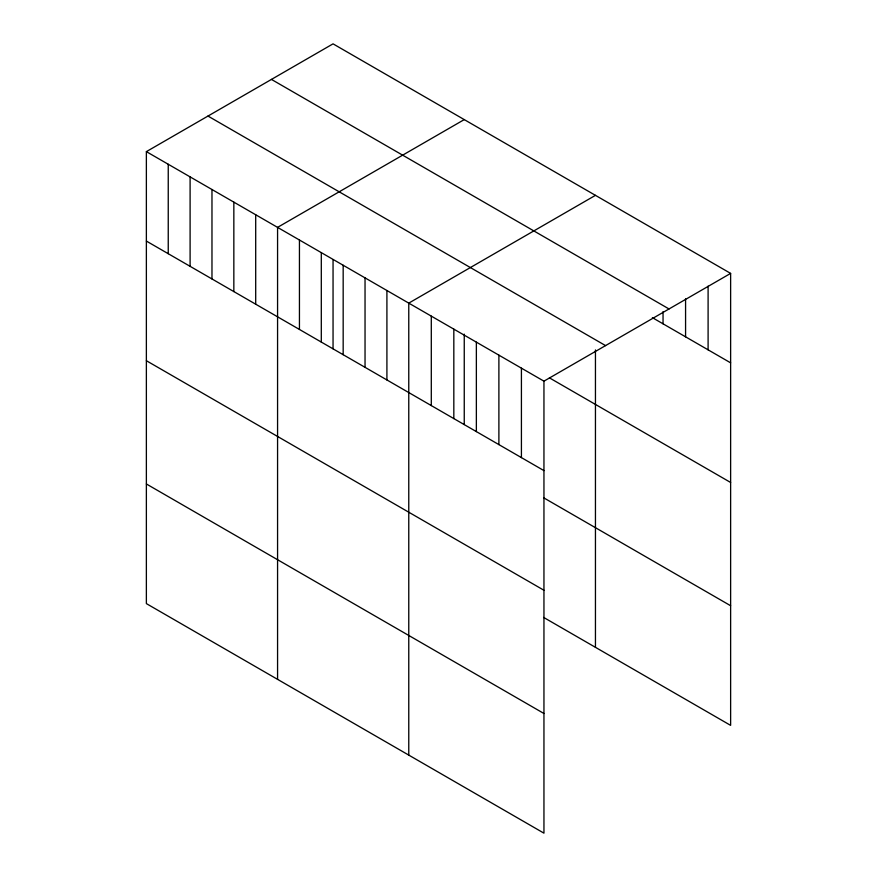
<?xml version="1.0" encoding="UTF-8"?>
<svg xmlns="http://www.w3.org/2000/svg" width="877" height="877" viewBox="0 0 877 877"><rect width="100%" height="100%" fill="white"/><g stroke="black" fill="none" stroke-linecap="round" stroke-linejoin="round"><path stroke-width="1.32" d="M146.371 151.633L543.948 381.166L543.948 833.15L146.371 603.606L146.371 151.633L333.052 43.85L730.629 273.394L730.629 725.367L543.663 617.43M464.251 119.601L277.57 227.373L277.57 679.357M595.45 195.341L408.77 303.124L408.77 755.108M543.948 381.166L730.629 273.394M271.442 79.412L669.019 308.956M652.367 317.649L730.629 362.837M207.981 116.06L605.558 345.604M549.419 377.855L730.629 482.471M146.371 241.076L543.948 470.62M543.663 497.796L730.629 605.733M146.371 360.71L543.948 590.254M146.371 483.972L543.948 713.516M708.101 286.132L708.101 349.835M685.573 298.871L685.573 336.823M663.045 311.62L663.045 323.821M595.45 349.934L595.45 647.325M521.42 368.165L521.42 457.608M498.892 355.152L498.892 444.606M476.364 342.151L476.364 431.594M464.251 334.159L464.251 424.556M453.826 329.138L453.826 418.592M431.298 316.137L431.298 405.58M386.91 290.506L386.91 379.949M365.04 277.877L365.04 367.32M343.17 265.249L343.17 354.703M333.052 259.778L333.052 348.805M321.3 252.631L321.3 342.074M299.441 240.002L299.441 329.445M255.7 214.755L255.7 304.198M233.841 202.127L233.841 291.581M211.971 189.509L211.971 278.952M190.101 176.88L190.101 266.323M168.241 164.251L168.241 253.705"/></g></svg>
